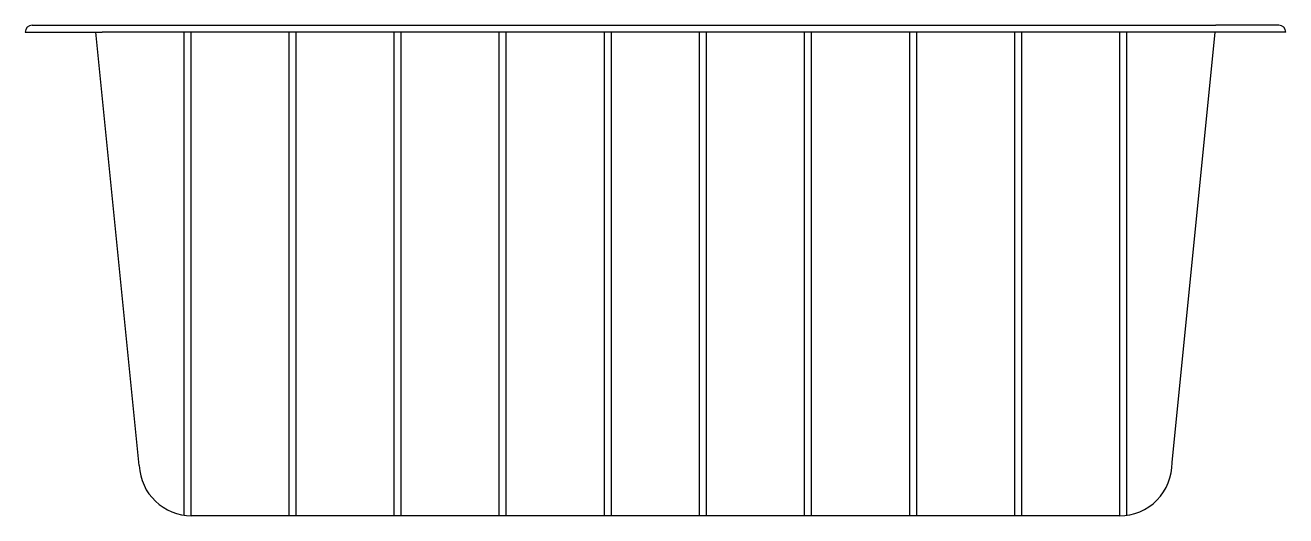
# Model space of a CAD drawing. Extents: x -1184.28 to -1180.68, y 410.76 to 412.16.
import ezdxf

# ---------------------------------------------------------------- set-up
doc = ezdxf.new("R2010")
doc.units = 0
doc.header["$LTSCALE"] = 10
doc.header["$MEASUREMENT"] = 0
doc.layers.add('Piscinas_Fibratec', color=4, linetype='CONTINUOUS')

msp = doc.modelspace()

# ---------------------------------------------------------------- linework, layer by layer
at = {"layer": 'Piscinas_Fibratec', "color": 2}
for p, q in [((-1184.2793, 412.1391), (-1184.0593, 412.1391)), ((-1184.2593, 412.1591), (-1184.0793, 412.1591)), ((-1184.0793, 412.1591), (-1180.8793, 412.1591)), ((-1180.8993, 412.1391), (-1184.0593, 412.1391)), ((-1180.6793, 412.1391), (-1180.8993, 412.1391)), ((-1180.6993, 412.1591), (-1180.8793, 412.1591))]:
    msp.add_line(p, q, dxfattribs=at)
at = {"layer": 'Piscinas_Fibratec'}
for p, q in [((-1183.9536, 410.9023), (-1184.0773, 412.1391)), ((-1181.0041, 410.9112), (-1180.8813, 412.1391)), ((-1181.1533, 410.7591), (-1183.8053, 410.7591))]:
    msp.add_line(p, q, dxfattribs=at)
at = {"layer": 'Piscinas_Fibratec', "color": 1}
for p, q in [((-1183.8253, 410.7607), (-1183.8253, 412.1391)), ((-1183.8053, 410.7591), (-1183.8053, 412.1391)), ((-1183.5253, 410.7591), (-1183.5253, 412.1391)), ((-1183.5053, 410.7591), (-1183.5053, 412.1391)), ((-1183.2253, 410.7591), (-1183.2253, 412.1391)), ((-1183.2053, 410.7591), (-1183.2053, 412.1391)), ((-1182.9253, 410.7591), (-1182.9253, 412.1391)), ((-1182.9053, 410.7591), (-1182.9053, 412.1391)), ((-1182.6253, 410.7591), (-1182.6253, 412.1391)), ((-1182.6053, 410.7591), (-1182.6053, 412.1391)), ((-1182.3533, 410.7591), (-1182.3533, 412.1391)), ((-1182.3333, 410.7591), (-1182.3333, 412.1391)), ((-1182.0533, 410.7591), (-1182.0533, 412.1391)), ((-1182.0333, 410.7591), (-1182.0333, 412.1391)), ((-1181.7533, 410.7591), (-1181.7533, 412.1391)), ((-1181.7333, 410.7591), (-1181.7333, 412.1391)), ((-1181.4533, 410.7591), (-1181.4533, 412.1391)), ((-1181.4333, 410.7591), (-1181.4333, 412.1391)), ((-1181.1533, 410.7591), (-1181.1533, 412.1391)), ((-1181.1333, 410.7606), (-1181.1333, 412.1391))]:
    msp.add_line(p, q, dxfattribs=at)
at = {"layer": 'Piscinas_Fibratec', "color": 2}
for centre, start, end in [((-1184.2593, 412.1391), 90, 180), ((-1180.6993, 412.1391), 360, 90)]:
    msp.add_arc(centre, 0.02, start, end, dxfattribs=at)
at = {"layer": 'Piscinas_Fibratec'}
for centre, start, end in [((-1181.1541, 410.9091), 270, 0.8127), ((-1183.8038, 410.9091), 182.5959, 270)]:
    msp.add_arc(centre, 0.15, start, end, dxfattribs=at)

doc.saveas('drawing.dxf')
